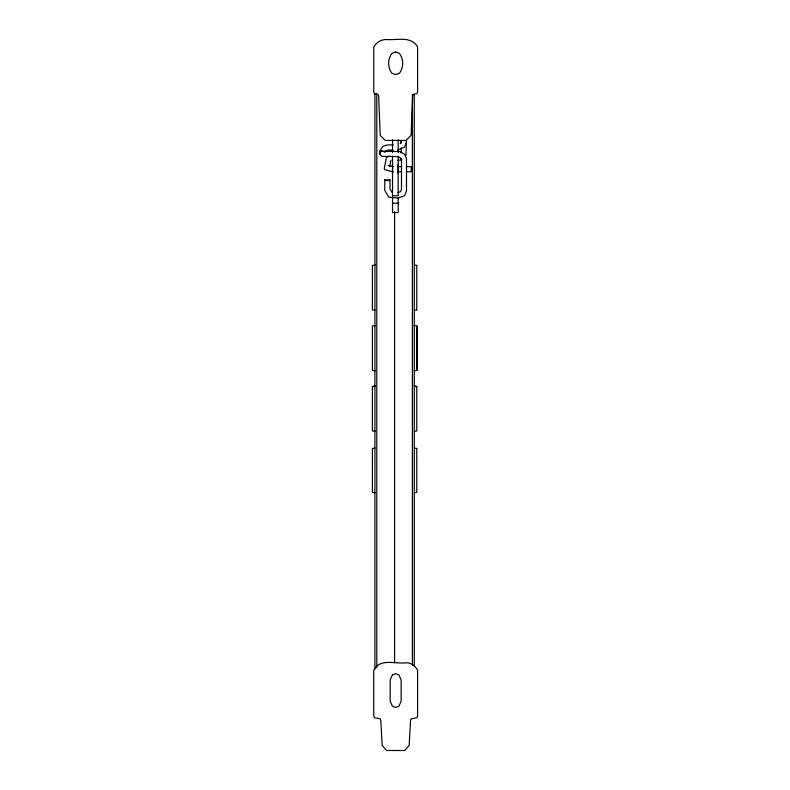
<?xml version="1.0" encoding="UTF-8"?>
<svg xmlns="http://www.w3.org/2000/svg" width="790" height="790" viewBox="0 0 790 790"><rect width="100%" height="100%" fill="white"/><g stroke="black" fill="none" stroke-linecap="round" stroke-linejoin="round"><path stroke-width="1.19" d="M374.914 668.913L374.914 492.516M374.924 448.049L372.406 448.483L372.406 492.328L374.924 492.763L374.914 430.836M374.914 386.428L374.914 370.401M374.914 325.994L374.914 309.957M374.924 265.549L374.924 94.089M392.531 196.69L392.531 212.599L398.17 212.599L398.17 197.915M398.17 156.262L398.17 195.802L392.531 195.802L392.531 156.262M392.531 152.559L392.531 139.741M398.17 152.559L398.17 139.741M401.231 143.03L401.231 140.689M401.221 152.796L401.221 147.888M406.435 140.768L406.001 155.492M392.196 192.642L389.993 188.879L390.023 179.873L384.779 179.883L384.74 190.252L388.789 197.174L398.091 198.073L404.569 195.742L406.514 190.736L406.504 158.76L404.48 154.07L399.306 151.483L381.175 151.157L384.375 151.641M389.717 166.216L390.971 160.192M400.293 143.533L401.231 141.262M406.445 142.358L404.47 147.088L397.775 150.011M397.913 192.671L400.53 191.723L401.478 189.284L401.478 158.81L401.567 160.41L400.471 157.891L397.963 156.637L381.955 156.341L379.684 153.991L381.175 151.107M384.858 152.391L385.895 150.841L388.285 150.07L393.035 150.041M390.023 179.873L389.105 180.574L385.856 180.574L384.779 179.883M389.243 156.074L386.369 157.487L384.276 168.25L384.651 169.712L393.084 171.776M414.276 310.342L416.794 309.897M414.276 431.35L416.794 430.906L416.794 386.438L414.276 385.994M372.406 386.735L374.924 386.3M414.276 492.763L416.794 492.328L416.784 448.483M397.696 160.429L401.379 159.817M393.301 144.896L387.278 144.935L382.893 146.338L379.684 151.176L379.684 153.991M376.238 94.375L377.827 94.375L378.647 95.837L380.237 135.386L385.283 140.432L406.04 140.432L411.086 135.386L412.676 95.837L413.496 94.375L416.863 93.635L417.594 91.867L417.594 47.025C411.432 35.59 396.57 40.497 386.29 39.5C380.997 39.559 376.336 42.423 373.749 47.025L373.749 91.867L374.49 93.635L376.238 94.375L374.49 93.635M398.081 166.641L401.675 166.641M406.475 166.641L411.264 166.641L411.264 171.776L406.416 171.776M397.933 171.776L401.567 171.776M414.276 448.049L416.794 448.483M414.276 386.3L416.794 386.735M414.276 264.986L416.794 265.43M388.147 165.466L393.292 166.641M416.784 265.43L416.784 309.897M414.276 94.089L414.276 325.994M414.276 370.401L414.276 666.444M412.4 94.603L412.4 665.17M398.17 164.231L398.17 173.227M398.17 203.721L398.17 203.198L392.531 203.198L392.531 203.721M394.595 211.681L394.595 662.701M392.531 164.231L392.531 173.227M376.8 93.378L376.8 667.629M414.276 325.49L414.276 370.846L416.784 370.401L416.794 325.934L414.266 325.49M416.784 325.934L416.784 370.401L416.784 325.934M410.553 720.312L409.161 745.345L404.747 750.5L386.577 750.5L382.163 745.345L380.77 720.312L380.059 718.811L374.371 717.705L373.729 715.898L373.729 670.443C379.506 657.665 396.047 664.4 406.633 662.761C411.59 662.84 415.51 666.108 417.594 670.443L417.594 715.898L416.952 717.705L411.264 718.811L410.553 720.312M392.353 675.006L390.181 680.042L390.181 701.125L392.353 706.161L395.662 707.524L398.97 706.161L401.142 701.125L401.142 680.042L398.97 675.006L395.662 673.643L392.353 675.006M395.662 52.031L391.88 53.374A16.847 16.847 0 0 0 391.88 73.263L395.662 74.596L399.444 73.263A16.847 16.847 0 0 0 399.444 53.374L395.662 52.031M374.924 264.986L372.406 265.43L372.416 309.897L374.924 310.342L374.914 264.986M374.924 325.49L372.406 325.934L372.416 370.401L374.924 370.846L374.924 325.49M374.924 385.994L372.406 386.438L372.406 430.906L374.924 431.35L374.924 386.004"/></g></svg>
